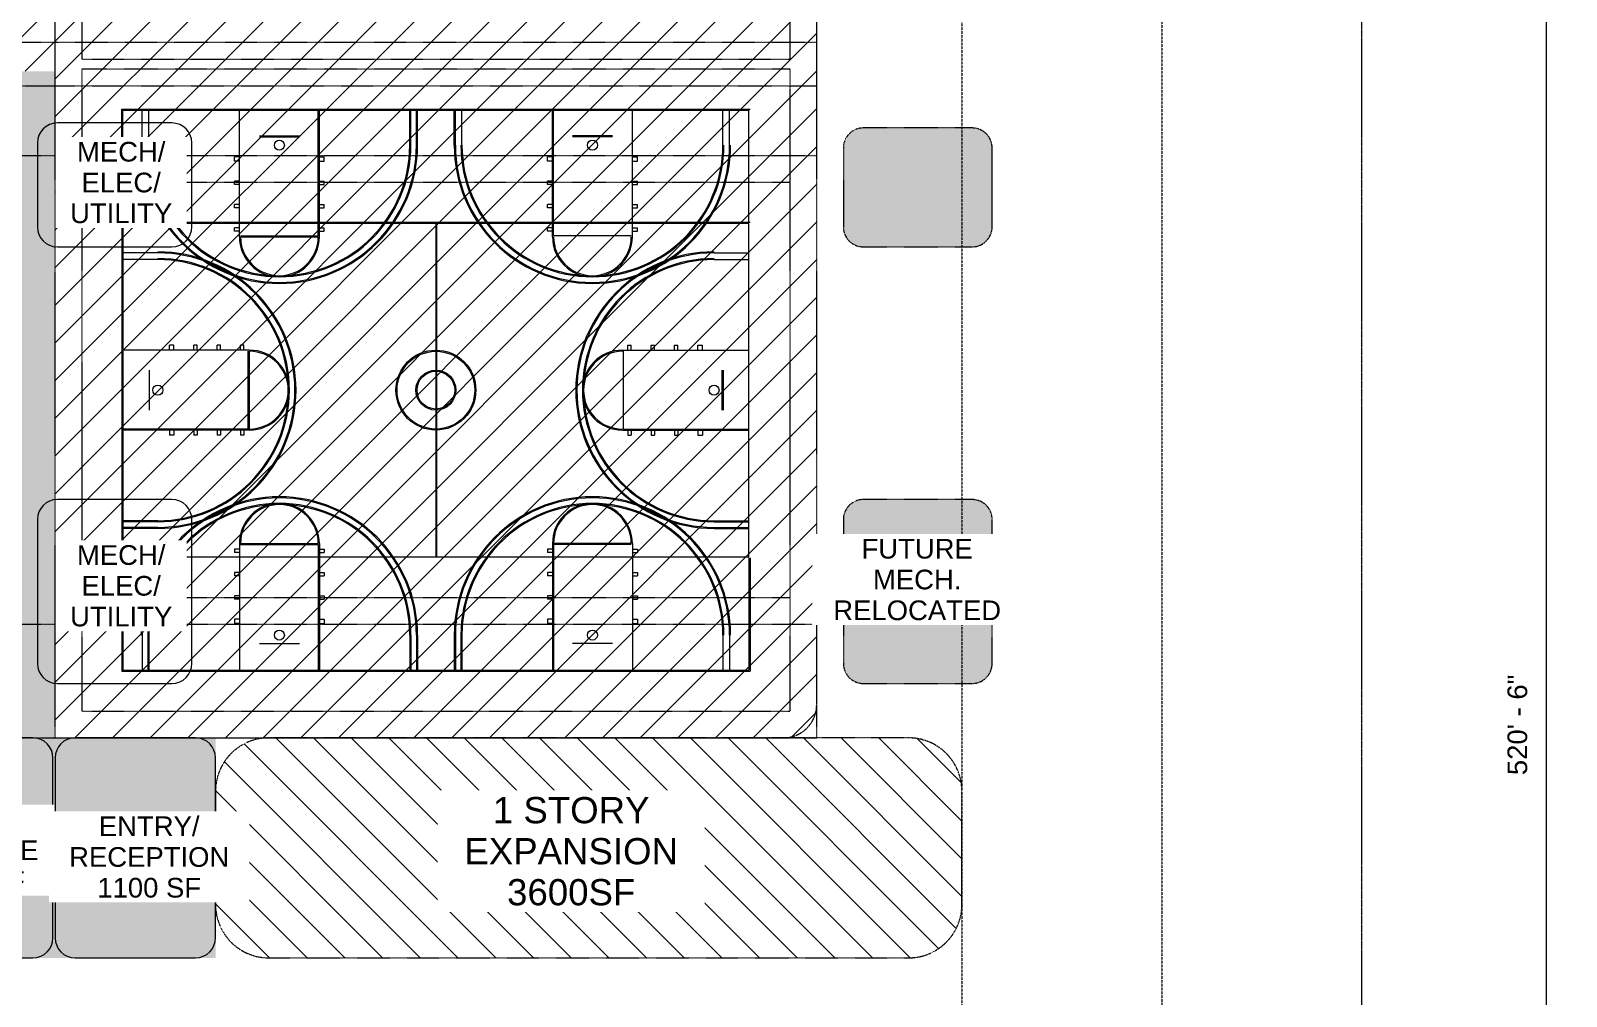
# Model space of a CAD drawing. Header units: inches. Extents: x 15868 to 47478, y -26121 to 7059.
# Drawn here: x 44711 to 47478, y -23081 to -21343 of the extents above; entities that cross this region are included whole.
import ezdxf

# ---------------------------------------------------------------- set-up
doc = ezdxf.new("R2010")
doc.units = ezdxf.units.IN
doc.header["$MEASUREMENT"] = 0
for name, pattern in [('Center', [1.25, 0.25, -0.1875, 0.625, -0.1875]), ('Hidden', [0.28125, 0.1875, -0.09375]), ('Hidden 1_8_', [0.1875, 0.125, -0.0625])]:
    doc.linetypes.add(name, pattern=pattern)
for name, color, linetype, lineweight in [('A-ANNO-DIMS', 211, 'Continuous', 9), ('A-ANNO-DIMS-384', 211, 'Continuous', 9), ('A-DETL', 90, 'Continuous', 9), ('A-DETL-GENF', 92, 'Continuous', 9), ('A-DETL-HDLN', 90, 'Hidden 1_8_', 9), ('A-DETL-WIDE', 214, 'Continuous', 15), ('G-ANNO-TEXT', 231, 'Continuous', 9)]:
    doc.layers.add(name, color=color, linetype=linetype, lineweight=lineweight)
doc.styles.add('Arial', font='arial.ttf', dxfattribs={"height": 35.407186})
doc.styles.add('Arial_2', font='arial.ttf', dxfattribs={"height": 47.209581})
doc.dimstyles.new('Linear_-_3_32__Arial', dxfattribs={"dimscale": 12, "dimtxt": 36, "dimasz": 4, "dimexe": 3, "dimexo": 2, "dimgap": 2, "dimtad": 1, "dimdec": 0, "dimzin": 1, "dimdsep": 46, "dimlunit": 4, "dimtxsty": 'Arial', "dimblk1": 'OBLIQUE', "dimblk2": 'OBLIQUE', "dimsah": 1, "dimcen": 0.09, "dimdle": 3, "dimazin": 0, "dimtfac": 1, "dimtdec": 4, "dimtix": 1, "dimtmove": 0, "dimatfit": 3, "dimfxl": 1, "dimtvp": 1, "dimtfill": 1, "dimfrac": 2, "dimtolj": 1, "dimtzin": 0, "dimarcsym": 2})

# ---------------------------------------------------------------- blocks, each defined once
blk = doc.blocks.new('DIMBLOCK11-Level 1')
at = {"layer": 'A-ANNO-DIMS-384', "lineweight": 50}
for p, q in [((47441.8, -19470.1), (47417.8, -19446.1)), ((47441.8, -19470.1), (47465.8, -19494.1)), ((47441.8, -25716.4), (47417.8, -25692.4)), ((47441.8, -25716.4), (47465.8, -25740.4))]:
    blk.add_line(p, q, dxfattribs=at)
at = {"layer": 'A-ANNO-DIMS-384'}
for p, q in [((47441.8, -19434.1), (47441.8, -25752.4)), ((47133, -19470.1), (47477.8, -19470.1)), ((47441.8, -19470.1), (47133, -19470.1)), ((47133, -25716.4), (47477.8, -25716.4)), ((47441.8, -25716.4), (47133, -25716.4))]:
    blk.add_line(p, q, dxfattribs=at)
at = {"layer": 'A-ANNO-DIMS-384', "color": 0, "insert": (47371.9, -22683.2), "char_height": 35.41, "width": 216, "attachment_point": 1, "rotation": 90, "line_spacing_factor": 0.938532, "style": 'Arial', "bg_fill": 3, "box_fill_scale": 1.25, "bg_fill_color": 0, "bg_fill_transparency": 0}
blk.add_mtext('520\' - 6"', dxfattribs=at)
blk = doc.blocks.new('_Oblique')
at = {"color": 0, "linetype": 'ByBlock', "lineweight": -2}
blk.add_line((-0.5, -0.5), (0.5, 0.5), dxfattribs=at)

msp = doc.modelspace()

# ---------------------------------------------------------------- hatches: boundary and pattern name
at = {"layer": 'A-DETL-GENF'}
h = msp.add_hatch(dxfattribs=at)
h.set_pattern_fill('FP_1', color=9, style=0, pattern_type=2)
h.set_pattern_definition([(45, (0, 0), (-33.941125, 33.941125), [])])
h.paths.add_polyline_path([(44759, -22616.1), (46067.4, -22616.1), (46072.6, -22615.8), (46077.8, -22615.1), (46082.9, -22614), (46087.9, -22612.4), (46093.1, -22610.2), (46097.4, -22608), (46101.8, -22605.2), (46106, -22602), (46109.8, -22598.5), (46113.4, -22594.6), (46116.5, -22590.5), (46119.4, -22586.1), (46121.8, -22581.4), (46123.8, -22576.6), (46125.3, -22571.6), (46126.5, -22566.5), (46127.2, -22561.3), (46127.4, -22556.1), (46127.4, -20250.1), (46127.2, -20244.8), (46126.5, -20239.6), (46125.3, -20234.5), (46123.8, -20229.5), (46121.8, -20224.7), (46119.4, -20220.1), (46116.5, -20215.6), (46113.4, -20211.5), (46109.8, -20207.6), (46106, -20204.1), (46101.8, -20200.9), (46097.4, -20198.1), (46092.7, -20195.7), (46087.9, -20193.7), (46082.9, -20192.1), (46077.8, -20191), (46072.6, -20190.3), (46067.4, -20190.1), (41636.4, -20190.1), (41631.2, -20190.3), (41626, -20191), (41620.4, -20192.2), (41615.9, -20193.7), (41611, -20195.7), (41606.4, -20198.1), (41602, -20200.9), (41597.8, -20204.1), (41594, -20207.6), (41590.4, -20211.5), (41587.2, -20215.6), (41584.4, -20220.1), (41582, -20224.7), (41580, -20229.5), (41578.4, -20234.5), (41577.3, -20239.6), (41576.6, -20244.8), (41576.4, -20250.1), (41576.4, -21031.9), (41576.6, -21027.9), (41577.3, -21023.9), (41578.4, -21020), (41580, -21016.3), (41581.9, -21012.8), (41584.2, -21009.5), (41586.9, -21006.5), (41589.9, -21003.8), (41593.2, -21001.4), (41596.8, -20999.5), (41600.5, -20997.9), (41604.4, -20996.8), (41608.4, -20996.2), (41612.4, -20995.9), (41831.7, -20995.9), (41835.7, -20996.2), (41839.7, -20996.8), (41843.6, -20997.9), (41847.3, -20999.5), (41850.9, -21001.4), (41854.2, -21003.8), (41857.2, -21006.5), (41859.9, -21009.5), (41862.2, -21012.8), (41864.1, -21016.3), (41865.7, -21020), (41866.8, -21023.9), (41867.5, -21027.9), (41867.7, -21031.9), (41867.7, -21380.1), (41867.5, -21384.1), (41866.8, -21388.1), (41865.7, -21391.9), (41864.1, -21395.7), (41862.2, -21399.2), (41859.9, -21402.5), (41857.2, -21405.5), (41854.2, -21408.2), (41850.9, -21410.5), (41847.3, -21412.5), (41843.6, -21414), (41839.7, -21415.2), (41835.7, -21415.8), (41834.7, -21416.1), (44755.4, -21416.1), (44755.4, -22616.1)], flags=0)
h.paths.add_polyline_path([(41604.9, -21416.1), (41610.3, -21415.9), (41607.1, -21415.6), (41604.1, -21415.1), (41600.5, -21414), (41596.8, -21412.5), (41592.6, -21410.1), (41589.9, -21408.2), (41586.9, -21405.5), (41583.4, -21401.3), (41581.7, -21398.7), (41580, -21395.7), (41578.4, -21391.9), (41577.3, -21388.1), (41576.5, -21382.6), (41576.6, -21386), (41576.7, -21388.1), (41577.7, -21394.3), (41578.4, -21397.6), (41580, -21402.6), (41582, -21407.4), (41584.7, -21412.5), (41587.1, -21416.1), (41602.5, -21416.1)], flags=0)
for points in [[(42544.2, -23012.1), (45044.4, -23012.1), (45044.4, -22616.1), (44755.4, -22616.1), (44755.4, -21416.1), (41576.4, -21416.1), (41576.4, -20456.1), (41168.4, -20456.1), (41168.4, -23012.1), (42543.9, -23012.1)], [(46211.4, -21732.1), (46407.5, -21732.1), (46411.5, -21731.8), (46415.5, -21731.2), (46419.3, -21730), (46423.1, -21728.5), (46426.6, -21726.5), (46429.9, -21724.2), (46432.9, -21721.5), (46435.6, -21718.5), (46437.9, -21715.2), (46439.9, -21711.7), (46441.4, -21707.9), (46442.6, -21704.1), (46443.2, -21700.1), (46443.5, -21696.1), (46443.5, -21554.1), (46443.2, -21550), (46442.6, -21546), (46441.4, -21542.2), (46439.9, -21538.4), (46437.9, -21534.9), (46435.6, -21531.6), (46432, -21527.8), (46429.9, -21525.9), (46426.6, -21523.6), (46423.1, -21521.6), (46419.3, -21520.1), (46415.5, -21519), (46411.5, -21518.3), (46407.5, -21518.1), (46211.4, -21518.1), (46207.4, -21518.3), (46203.4, -21519), (46199.5, -21520.1), (46195.8, -21521.6), (46192.2, -21523.6), (46188.9, -21525.9), (46185.9, -21528.6), (46183.2, -21531.6), (46180.9, -21534.9), (46179, -21538.4), (46177.4, -21542.2), (46176.3, -21546), (46175.6, -21550), (46175.4, -21554.1), (46175.4, -21696.1), (46175.6, -21700.1), (46176.3, -21704.1), (46177.4, -21707.9), (46179, -21711.7), (46180.9, -21715.2), (46183.2, -21718.5), (46185.9, -21721.5), (46188.9, -21724.2), (46192.2, -21726.5), (46195.8, -21728.5), (46199.5, -21730), (46203.4, -21731.2), (46207.4, -21731.8)], [(46407.5, -22518.1), (46411.5, -22517.8), (46415.5, -22517.2), (46419.3, -22516), (46423.1, -22514.5), (46426.6, -22512.5), (46429.9, -22510.2), (46432.9, -22507.5), (46435.6, -22504.5), (46437.9, -22501.2), (46439.9, -22497.7), (46441.4, -22493.9), (46442.6, -22490.1), (46443.2, -22486.1), (46443.5, -22482.1), (46443.5, -22223.1), (46443.2, -22219), (46442.6, -22215), (46441.4, -22211.2), (46439.9, -22207.4), (46437.9, -22203.9), (46435.6, -22200.6), (46432.9, -22197.6), (46429.9, -22194.9), (46426.6, -22192.6), (46423.1, -22190.6), (46419.3, -22189.1), (46415.5, -22188), (46411.5, -22187.3), (46407.5, -22187.1), (46211.4, -22187.1), (46207.4, -22187.3), (46203.4, -22188), (46199.5, -22189.1), (46195.8, -22190.6), (46192.2, -22192.6), (46188.9, -22194.9), (46185.9, -22197.6), (46183.2, -22200.6), (46180.9, -22203.9), (46179, -22207.4), (46177.4, -22211.2), (46176.3, -22215), (46175.6, -22219), (46175.4, -22223.1), (46175.4, -22482.1), (46175.6, -22486.1), (46176.3, -22490.1), (46177.4, -22493.9), (46179, -22497.7), (46180.9, -22501.2), (46183.2, -22504.5), (46185.9, -22507.5), (46188.9, -22510.2), (46192.2, -22512.5), (46195.8, -22514.5), (46199.5, -22516), (46203.4, -22517.2), (46207.4, -22517.8), (46211.4, -22518.1), (46388, -22518.1)]]:
    msp.add_hatch(color=7, dxfattribs=at).paths.add_polyline_path(points, flags=0)
h = msp.add_hatch(dxfattribs=at)
h.set_pattern_fill('FP_2', color=9, style=0, pattern_type=2)
h.set_pattern_definition([(135, (0, 0), (-33.941125, -33.941125), [])])
h.paths.add_polyline_path([(45140.4, -23012.1), (46293, -23012.1), (46299.8, -23011.8), (46306.7, -23011.1), (46313.4, -23009.9), (46320, -23008.2), (46326.5, -23006), (46332.9, -23003.4), (46339, -23000.3), (46344.9, -22996.8), (46350.5, -22992.9), (46355.9, -22988.6), (46360.9, -22983.9), (46365.5, -22978.9), (46369.8, -22973.6), (46373.8, -22968), (46377.2, -22962.1), (46380.3, -22955.9), (46382.9, -22949.6), (46385.1, -22943.1), (46386.8, -22936.5), (46388, -22929.7), (46388.7, -22922.9), (46389, -22916.1), (46389, -22712.1), (46388.7, -22705.2), (46388, -22698.4), (46386.8, -22691.6), (46385.1, -22685), (46382.9, -22678.5), (46380.3, -22672.2), (46377.2, -22666), (46373.8, -22660.2), (46369.8, -22654.5), (46365, -22648.6), (46360.9, -22644.2), (46355.9, -22639.5), (46350.5, -22635.2), (46344.9, -22631.3), (46339, -22627.8), (46332.9, -22624.7), (46326.5, -22622.1), (46320, -22619.9), (46313.4, -22618.2), (46306.7, -22617), (46299.8, -22616.3), (46293, -22616.1), (45140.4, -22616.1), (45133.5, -22616.3), (45126.7, -22617), (45120, -22618.2), (45113.3, -22619.9), (45106.8, -22622.1), (45100.5, -22624.7), (45094.4, -22627.8), (45088.5, -22631.3), (45081.3, -22636.4), (45077.5, -22639.5), (45072.5, -22644.2), (45067.8, -22649.2), (45063.4, -22654.8), (45059.6, -22660.2), (45056.1, -22666), (45053.1, -22672.2), (45050.4, -22678.5), (45048.3, -22685), (45046.6, -22691.6), (45045.4, -22698.4), (45044.6, -22705.2), (45044.4, -22712.1), (45044.4, -22916.1), (45044.6, -22922.9), (45045.4, -22929.7), (45046.6, -22936.5), (45048.3, -22943.1), (45050.4, -22949.6), (45053.1, -22955.9), (45057, -22963.5), (45059.6, -22968), (45063.5, -22973.6), (45067.8, -22978.9), (45072.6, -22984.1), (45077.5, -22988.6), (45082.9, -22992.9), (45088.5, -22996.8), (45094.4, -23000.3), (45100.5, -23003.4), (45106.8, -23006), (45113.3, -23008.2), (45120, -23009.9), (45126.7, -23011.1), (45133.5, -23011.8)], flags=0)

# ---------------------------------------------------------------- linework, layer by layer
at = {"layer": 'A-DETL', "linetype": 'Center', "lineweight": 15}
msp.add_line((47109, -19470.1), (47109, -25716.4), dxfattribs=at)
at = {"layer": 'A-DETL', "linetype": 'Hidden', "lineweight": 15}
for p, q in [((46749, -19710.1), (46749, -25564.5)), ((46389, -20190.1), (46389, -22712.1)), ((46389, -22712.1), (46389, -22916.1)), ((46389, -22916.1), (46389, -25533))]:
    msp.add_line(p, q, dxfattribs=at)
at = {"layer": 'A-DETL'}
for p, q in [((44875.4, -21688.1), (44875.4, -21484.1)), ((44875.4, -21484.1), (46007.4, -21484.1)), ((44877.4, -21688.1), (44877.4, -21486.1)), ((44877.4, -21486.1), (46005.4, -21486.1)), ((44912.4, -21549.1), (44912.4, -21486.1)), ((44924.4, -21549.1), (44924.4, -21486.1)), ((45087.4, -21714.1), (45087.4, -21486.1)), ((45229.4, -21712.1), (45229.4, -21486.1)), ((45231.4, -21714.1), (45231.4, -21486.1)), ((45394.4, -21549.1), (45394.4, -21486.1)), ((45396.4, -21549.1), (45396.4, -21486.1)), ((45406.4, -21549.1), (45406.4, -21486.1)), ((45408.4, -21549.1), (45408.4, -21486.1)), ((45474.4, -21549.1), (45474.4, -21486.1)), ((45476.4, -21549.1), (45476.4, -21486.1)), ((45488.4, -21549.1), (45488.4, -21486.1)), ((45651.4, -21714.1), (45651.4, -21486.1)), ((45653.4, -21712.1), (45653.4, -21486.1)), ((45795.4, -21714.1), (45795.4, -21486.1)), ((45958.4, -21549.1), (45958.4, -21486.1)), ((45970.4, -21549.1), (45970.4, -21486.1)), ((46005.4, -21688.1), (46005.4, -21486.1)), ((45123.4, -21532.1), (45195.4, -21532.1)), ((45123.4, -21534.1), (45195.4, -21534.1)), ((45759.4, -21532.1), (45687.4, -21532.1)), ((45759.4, -21534.1), (45687.4, -21534.1)), ((45087.4, -21570.1), (45078.4, -21570.1)), ((45078.4, -21578.1), (45078.4, -21570.1)), ((45231.4, -21570.1), (45240.4, -21570.1)), ((45240.4, -21578.1), (45240.4, -21570.1)), ((45651.4, -21570.1), (45642.4, -21570.1)), ((45642.4, -21578.1), (45642.4, -21570.1)), ((45795.4, -21570.1), (45804.4, -21570.1)), ((45804.4, -21578.1), (45804.4, -21570.1)), ((45087.4, -21578.1), (45078.4, -21578.1)), ((45231.4, -21578.1), (45240.4, -21578.1)), ((45651.4, -21578.1), (45642.4, -21578.1)), ((45795.4, -21578.1), (45804.4, -21578.1)), ((45087.4, -21614.1), (45078.4, -21614.1)), ((45078.4, -21620.1), (45078.4, -21614.1)), ((45087.4, -21620.1), (45078.4, -21620.1)), ((45231.4, -21614.1), (45240.4, -21614.1)), ((45231.4, -21620.1), (45240.4, -21620.1)), ((45240.4, -21620.1), (45240.4, -21614.1)), ((45651.4, -21614.1), (45642.4, -21614.1)), ((45642.4, -21620.1), (45642.4, -21614.1)), ((45651.4, -21620.1), (45642.4, -21620.1)), ((45795.4, -21614.1), (45804.4, -21614.1)), ((45795.4, -21620.1), (45804.4, -21620.1)), ((45804.4, -21620.1), (45804.4, -21614.1)), ((45087.4, -21656.1), (45078.4, -21656.1)), ((45078.4, -21662.1), (45078.4, -21656.1)), ((45231.4, -21656.1), (45240.4, -21656.1)), ((45240.4, -21662.1), (45240.4, -21656.1)), ((45651.4, -21656.1), (45642.4, -21656.1)), ((45642.4, -21662.1), (45642.4, -21656.1)), ((45795.4, -21656.1), (45804.4, -21656.1)), ((45804.4, -21662.1), (45804.4, -21656.1)), ((46007.4, -21688.1), (44875.4, -21688.1)), ((44875.4, -21688.1), (44875.4, -22292.1)), ((45087.4, -21662.1), (45078.4, -21662.1)), ((45231.4, -21662.1), (45240.4, -21662.1)), ((45651.4, -21662.1), (45642.4, -21662.1)), ((45795.4, -21662.1), (45804.4, -21662.1)), ((44877.4, -21690.1), (44877.4, -22290.1)), ((46005.4, -21690.1), (44877.4, -21690.1)), ((45087.4, -21698.1), (45078.4, -21698.1)), ((45078.4, -21704.1), (45078.4, -21698.1)), ((45087.4, -21704.1), (45078.4, -21704.1)), ((45089.4, -21712.1), (45229.4, -21712.1)), ((45089.4, -21714.1), (45229.4, -21714.1)), ((45231.4, -21698.1), (45240.4, -21698.1)), ((45231.4, -21704.1), (45240.4, -21704.1)), ((45240.4, -21704.1), (45240.4, -21698.1)), ((45441.4, -21690.1), (45441.4, -22290.1)), ((45442.4, -21690.1), (45442.4, -22290.1)), ((45651.4, -21698.1), (45642.4, -21698.1)), ((45642.4, -21704.1), (45642.4, -21698.1)), ((45651.4, -21704.1), (45642.4, -21704.1)), ((45793.4, -21712.1), (45653.4, -21712.1)), ((45795.4, -21698.1), (45804.4, -21698.1)), ((45795.4, -21704.1), (45804.4, -21704.1)), ((45804.4, -21704.1), (45804.4, -21698.1)), ((46005.4, -22290.1), (46005.4, -21690.1)), ((44940.4, -21743.1), (44877.4, -21743.1)), ((45942.4, -21743.1), (46005.4, -21743.1)), ((44940.4, -21755.1), (44877.4, -21755.1)), ((45942.4, -21755.1), (46005.4, -21755.1)), ((44961.4, -21918.1), (44961.4, -21909.1)), ((44969.4, -21909.1), (44961.4, -21909.1)), ((44969.4, -21918.1), (44969.4, -21909.1)), ((45005.4, -21918.1), (45005.4, -21909.1)), ((45011.4, -21909.1), (45005.4, -21909.1)), ((45011.4, -21918.1), (45011.4, -21909.1)), ((45047.4, -21918.1), (45047.4, -21909.1)), ((45053.4, -21909.1), (45047.4, -21909.1)), ((45053.4, -21918.1), (45053.4, -21909.1)), ((45089.4, -21918.1), (45089.4, -21909.1)), ((45095.4, -21909.1), (45089.4, -21909.1)), ((45095.4, -21918.1), (45095.4, -21909.1)), ((45787.4, -21909.1), (45793.4, -21909.1)), ((45787.4, -21918.1), (45787.4, -21909.1)), ((45793.4, -21918.1), (45793.4, -21909.1)), ((45829.4, -21909.1), (45835.4, -21909.1)), ((45829.4, -21918.1), (45829.4, -21909.1)), ((45835.4, -21918.1), (45835.4, -21909.1)), ((45871.4, -21909.1), (45877.4, -21909.1)), ((45871.4, -21918.1), (45871.4, -21909.1)), ((45877.4, -21918.1), (45877.4, -21909.1)), ((45913.4, -21909.1), (45921.4, -21909.1)), ((45913.4, -21918.1), (45913.4, -21909.1)), ((45921.4, -21918.1), (45921.4, -21909.1)), ((45105.4, -21918.1), (44877.4, -21918.1)), ((45103.4, -22060.1), (45103.4, -21920.1)), ((45105.4, -22060.1), (45105.4, -21920.1)), ((45777.4, -21918.1), (46005.4, -21918.1)), ((45779.4, -22060.1), (45779.4, -21920.1)), ((44925.4, -22026.1), (44925.4, -21954.1)), ((45957.4, -22026.1), (45957.4, -21954.1)), ((45959.4, -22026.1), (45959.4, -21954.1)), ((45103.4, -22060.1), (44877.4, -22060.1)), ((45105.4, -22062.1), (44877.4, -22062.1)), ((44961.4, -22062.1), (44961.4, -22071.1)), ((44969.4, -22071.1), (44961.4, -22071.1)), ((44969.4, -22062.1), (44969.4, -22071.1)), ((45005.4, -22062.1), (45005.4, -22071.1)), ((45011.4, -22071.1), (45005.4, -22071.1)), ((45011.4, -22062.1), (45011.4, -22071.1)), ((45047.4, -22062.1), (45047.4, -22071.1)), ((45053.4, -22071.1), (45047.4, -22071.1)), ((45053.4, -22062.1), (45053.4, -22071.1)), ((45089.4, -22062.1), (45089.4, -22071.1)), ((45095.4, -22071.1), (45089.4, -22071.1)), ((45095.4, -22062.1), (45095.4, -22071.1)), ((45777.4, -22062.1), (46005.4, -22062.1)), ((45779.4, -22060.1), (46005.4, -22060.1)), ((45787.4, -22062.1), (45787.4, -22071.1)), ((45787.4, -22071.1), (45793.4, -22071.1)), ((45793.4, -22062.1), (45793.4, -22071.1)), ((45829.4, -22062.1), (45829.4, -22071.1)), ((45829.4, -22071.1), (45835.4, -22071.1)), ((45835.4, -22062.1), (45835.4, -22071.1)), ((45871.4, -22062.1), (45871.4, -22071.1)), ((45871.4, -22071.1), (45877.4, -22071.1)), ((45877.4, -22062.1), (45877.4, -22071.1)), ((45913.4, -22062.1), (45913.4, -22071.1)), ((45913.4, -22071.1), (45921.4, -22071.1)), ((45921.4, -22062.1), (45921.4, -22071.1)), ((44940.4, -22225.1), (44877.4, -22225.1)), ((44940.4, -22227.1), (44877.4, -22227.1)), ((44940.4, -22237.1), (44877.4, -22237.1)), ((44940.4, -22239.1), (44877.4, -22239.1)), ((45942.4, -22225.1), (46005.4, -22225.1)), ((45942.4, -22227.1), (46005.4, -22227.1)), ((45942.4, -22237.1), (46005.4, -22237.1)), ((45942.4, -22239.1), (46005.4, -22239.1)), ((45087.4, -22266.1), (45087.4, -22494.1)), ((45089.4, -22266.1), (45229.4, -22266.1)), ((45089.4, -22268.1), (45229.4, -22268.1)), ((45229.4, -22268.1), (45229.4, -22494.1)), ((45231.4, -22266.1), (45231.4, -22494.1)), ((45651.4, -22266.1), (45651.4, -22494.1)), ((45793.4, -22266.1), (45653.4, -22266.1)), ((45793.4, -22268.1), (45653.4, -22268.1)), ((45653.4, -22268.1), (45653.4, -22494.1)), ((45795.4, -22266.1), (45795.4, -22494.1)), ((44875.4, -22292.1), (44875.4, -22496.1)), ((44877.4, -22290.1), (46005.4, -22290.1)), ((44877.4, -22292.1), (44877.4, -22494.1)), ((45078.4, -22276.1), (45078.4, -22282.1)), ((45087.4, -22276.1), (45078.4, -22276.1)), ((45087.4, -22282.1), (45078.4, -22282.1)), ((45231.4, -22276.1), (45240.4, -22276.1)), ((45231.4, -22282.1), (45240.4, -22282.1)), ((45240.4, -22276.1), (45240.4, -22282.1)), ((45642.4, -22276.1), (45642.4, -22282.1)), ((45651.4, -22276.1), (45642.4, -22276.1)), ((45651.4, -22282.1), (45642.4, -22282.1)), ((45795.4, -22276.1), (45804.4, -22276.1)), ((45795.4, -22282.1), (45804.4, -22282.1)), ((45804.4, -22276.1), (45804.4, -22282.1)), ((46005.4, -22292.1), (46005.4, -22494.1)), ((46007.4, -22292.1), (46007.4, -22496.1)), ((45078.4, -22318.1), (45078.4, -22324.1)), ((45087.4, -22318.1), (45078.4, -22318.1)), ((45087.4, -22324.1), (45078.4, -22324.1)), ((45231.4, -22318.1), (45240.4, -22318.1)), ((45231.4, -22324.1), (45240.4, -22324.1)), ((45240.4, -22318.1), (45240.4, -22324.1)), ((45642.4, -22318.1), (45642.4, -22324.1)), ((45651.4, -22318.1), (45642.4, -22318.1)), ((45651.4, -22324.1), (45642.4, -22324.1)), ((45795.4, -22318.1), (45804.4, -22318.1)), ((45795.4, -22324.1), (45804.4, -22324.1)), ((45804.4, -22318.1), (45804.4, -22324.1)), ((45078.4, -22360.1), (45078.4, -22366.1)), ((45087.4, -22360.1), (45078.4, -22360.1)), ((45087.4, -22366.1), (45078.4, -22366.1)), ((45231.4, -22360.1), (45240.4, -22360.1)), ((45231.4, -22366.1), (45240.4, -22366.1)), ((45240.4, -22360.1), (45240.4, -22366.1)), ((45642.4, -22360.1), (45642.4, -22366.1)), ((45651.4, -22360.1), (45642.4, -22360.1)), ((45651.4, -22366.1), (45642.4, -22366.1)), ((45795.4, -22360.1), (45804.4, -22360.1)), ((45795.4, -22366.1), (45804.4, -22366.1)), ((45804.4, -22360.1), (45804.4, -22366.1)), ((45078.4, -22402.1), (45078.4, -22410.1)), ((45087.4, -22402.1), (45078.4, -22402.1)), ((45231.4, -22402.1), (45240.4, -22402.1)), ((45240.4, -22402.1), (45240.4, -22410.1)), ((45642.4, -22402.1), (45642.4, -22410.1)), ((45651.4, -22402.1), (45642.4, -22402.1)), ((45795.4, -22402.1), (45804.4, -22402.1)), ((45804.4, -22402.1), (45804.4, -22410.1)), ((44912.4, -22431.1), (44912.4, -22494.1)), ((44922.4, -22431.1), (44922.4, -22494.1)), ((44924.4, -22431.1), (44924.4, -22494.1)), ((45087.4, -22410.1), (45078.4, -22410.1)), ((45231.4, -22410.1), (45240.4, -22410.1)), ((45394.4, -22431.1), (45394.4, -22494.1)), ((45396.4, -22431.1), (45396.4, -22494.1)), ((45406.4, -22431.1), (45406.4, -22494.1)), ((45408.4, -22431.1), (45408.4, -22494.1)), ((45474.4, -22431.1), (45474.4, -22494.1)), ((45476.4, -22431.1), (45476.4, -22494.1)), ((45486.4, -22431.1), (45486.4, -22494.1)), ((45488.4, -22431.1), (45488.4, -22494.1)), ((45651.4, -22410.1), (45642.4, -22410.1)), ((45795.4, -22410.1), (45804.4, -22410.1)), ((45958.4, -22431.1), (45958.4, -22494.1)), ((45970.4, -22431.1), (45970.4, -22494.1)), ((45123.4, -22446.1), (45195.4, -22446.1)), ((45759.4, -22446.1), (45687.4, -22446.1)), ((44875.4, -22496.1), (46007.4, -22496.1)), ((44877.4, -22494.1), (46005.4, -22494.1))]:
    msp.add_line(p, q, dxfattribs=at)
for centre, radius in [((45159.4, -21549.1), 9), ((45723.4, -21549.1), 9), ((45441.4, -21990.1), 72), ((45441.4, -21990.1), 70), ((45441.4, -21990.1), 36), ((45441.4, -21990.1), 34), ((44940.4, -21990.1), 9), ((45942.4, -21990.1), 9), ((45159.4, -22431.1), 9), ((45723.4, -22431.1), 9)]:
    msp.add_circle(centre, radius, dxfattribs=at)
for centre, radius, start, end in [((45159.4, -21549.1), 249, 180, 270), ((45159.4, -21549.1), 247, 180, 270), ((45159.4, -21549.1), 237, 180, 270), ((45159.4, -21549.1), 235, 180, 270), ((45159.4, -21549.1), 247, 270, 0), ((45159.4, -21549.1), 249, 270, 0), ((45159.4, -21549.1), 235, 270, 360), ((45159.4, -21549.1), 237, 270, 360), ((45723.4, -21549.1), 249, 180, 270), ((45723.4, -21549.1), 247, 180, 270), ((45723.4, -21549.1), 237, 180, 270), ((45723.4, -21549.1), 235, 180, 270), ((45723.4, -21549.1), 247, 270, 360), ((45723.4, -21549.1), 249, 270, 360), ((45723.4, -21549.1), 235, 270, 0), ((45723.4, -21549.1), 237, 270, 0), ((45159.4, -21714.1), 72, 180, 0), ((45159.4, -21714.1), 70, 180, 0), ((45723.4, -21714.1), 72, 180, 360), ((45723.4, -21714.1), 70, 180, 0), ((44940.4, -21990.1), 249, 0, 90), ((44940.4, -21990.1), 247, 0, 90), ((45942.4, -21990.1), 249, 90, 180), ((45942.4, -21990.1), 247, 90, 180), ((44940.4, -21990.1), 237, 0, 90), ((44940.4, -21990.1), 235, 0, 90), ((45942.4, -21990.1), 237, 90, 180), ((45942.4, -21990.1), 235, 90, 180), ((45105.4, -21990.1), 72, 270, 90), ((45105.4, -21990.1), 70, 270, 90), ((45777.4, -21990.1), 72, 90, 270), ((45777.4, -21990.1), 70, 90, 270), ((44940.4, -21990.1), 247, 270, 0), ((44940.4, -21990.1), 249, 270, 0), ((44940.4, -21990.1), 235, 270, 0), ((44940.4, -21990.1), 237, 270, 0), ((45942.4, -21990.1), 249, 180, 270), ((45942.4, -21990.1), 247, 180, 270), ((45942.4, -21990.1), 237, 180, 270), ((45942.4, -21990.1), 235, 180, 270), ((45159.4, -22431.1), 249, 90, 180), ((45159.4, -22431.1), 247, 90, 180), ((45159.4, -22431.1), 249, 360, 90), ((45159.4, -22431.1), 247, 360, 90), ((45723.4, -22431.1), 249, 90, 180), ((45723.4, -22431.1), 247, 90, 180), ((45723.4, -22431.1), 249, 0, 90), ((45723.4, -22431.1), 247, 0, 90), ((45159.4, -22431.1), 237, 90, 180), ((45159.4, -22431.1), 235, 90, 180), ((45159.4, -22266.1), 72, 0, 180), ((45159.4, -22266.1), 70, 0, 180), ((45159.4, -22431.1), 237, 0, 90), ((45159.4, -22431.1), 235, 0, 90), ((45723.4, -22431.1), 237, 90, 180), ((45723.4, -22431.1), 235, 90, 126), ((45723.4, -22266.1), 72, 0, 180), ((45723.4, -22266.1), 70, 0, 180), ((45723.4, -22431.1), 237, 0, 90), ((45723.4, -22431.1), 235, 0, 90), ((45723.4, -22431.1), 235, 126.0108, 180)]:
    msp.add_arc(centre, radius, start, end, dxfattribs=at)
at = {"layer": 'A-DETL-HDLN'}
for p, q in [((44755.4, -21442.1), (44755.4, -20190.1)), ((44803.4, -20238.1), (44803.4, -21394.1)), ((46079.4, -21394.1), (46079.4, -20238.1)), ((46127.4, -21442.1), (46127.4, -20250.1)), ((46127.4, -22556.1), (46127.4, -20250.1)), ((44755.4, -21364.1), (43383.4, -21364.1)), ((44755.4, -22616.1), (44755.4, -21364.1)), ((46127.4, -21364.1), (44755.4, -21364.1)), ((46127.4, -22556.1), (46127.4, -21364.1)), ((44803.4, -21394.1), (46079.4, -21394.1)), ((44803.4, -21412.1), (44803.4, -22568.1)), ((46079.4, -21412.1), (44803.4, -21412.1)), ((46079.4, -22522), (46079.4, -21412.1)), ((43383.4, -21442.1), (44755.4, -21442.1)), ((44755.4, -21442.1), (46127.4, -21442.1)), ((46407.5, -21518.1), (46211.4, -21518.1)), ((44755.4, -21568.1), (44635.4, -21568.1)), ((46127.4, -21568.1), (44755.4, -21568.1)), ((46175.4, -21554.1), (46175.4, -21696.1)), ((46443.5, -21696.1), (46443.5, -21554.1)), ((46079.4, -21616.1), (44803.4, -21616.1)), ((46211.4, -21732.1), (46407.5, -21732.1)), ((46407.5, -22187.1), (46211.4, -22187.1)), ((46175.4, -22223.1), (46175.4, -22482.1)), ((46443.5, -22482.1), (46443.5, -22223.1)), ((46079.4, -22364.1), (44803.4, -22364.1)), ((44755.4, -22412.1), (44635.4, -22412.1)), ((46127.4, -22412.1), (44755.4, -22412.1)), ((46211.4, -22518.1), (46407.5, -22518.1)), ((46079.4, -22568.1), (46079.4, -22522.1)), ((44803.4, -22568.1), (46079.4, -22568.1)), ((46127.4, -22616.1), (46127.4, -22556.1)), ((44695.4, -22616.1), (44755.4, -22616.1)), ((44695.4, -22616.1), (46067.4, -22616.1)), ((44755.4, -22616.1), (45140.4, -22616.1)), ((45140.4, -22616.1), (46067.4, -22616.1)), ((46067.4, -22616.1), (45140.4, -22616.1)), ((46067.4, -22616.1), (46127.4, -22616.1)), ((46293, -22616.1), (46067.4, -22616.1)), ((45044.4, -22712.1), (45044.4, -22916.1)), ((46389, -22916.1), (46389, -22712.1)), ((45140.4, -23012.1), (46293, -23012.1))]:
    msp.add_line(p, q, dxfattribs=at)
for centre, radius, start, end in [((46211.4, -21554.1), 36, 90, 180), ((46407.5, -21554.1), 36, 0, 90), ((46211.4, -21696.1), 36, 180, 270), ((46407.5, -21696.1), 36, 270, 0), ((46211.4, -22223.1), 36, 90, 180), ((46407.5, -22223.1), 36, 0, 90), ((46211.4, -22482.1), 36, 180, 270), ((46407.5, -22482.1), 36, 270, 0), ((46067.4, -22556.1), 60, 270, 0), ((45140.4, -22712.1), 96, 90, 180), ((46293, -22712.1), 96, 0, 90), ((45140.4, -22916.1), 96, 180, 270), ((46293, -22916.1), 96, 270, 360)]:
    msp.add_arc(centre, radius, start, end, dxfattribs=at)
at = {"layer": 'A-DETL-WIDE'}
for p, q in [((44965.8, -21509.1), (44759.4, -21509.1)), ((44723.4, -21545.1), (44723.4, -21696.1)), ((45001.8, -21696.1), (45001.8, -21545.1)), ((44759.4, -21732.1), (44965.8, -21732.1)), ((44965.8, -22187.1), (44759.4, -22187.1)), ((44723.4, -22223.1), (44723.4, -22482.1)), ((45001.8, -22482.1), (45001.8, -22223.1)), ((44759.4, -22518.1), (44965.8, -22518.1)), ((44715.5, -22616.1), (44695.4, -22616.1)), ((45008.4, -22616.1), (44791.4, -22616.1)), ((44751.5, -22976.1), (44751.5, -22652.1)), ((44755.4, -22652.1), (44755.4, -22976.1)), ((45044.4, -22712.1), (45044.4, -22652.1)), ((45044.4, -22916.1), (45044.4, -22712.1)), ((45044.4, -22976.1), (45044.4, -22916.1)), ((44529.5, -23012.1), (44715.5, -23012.1)), ((44791.4, -23012.1), (45008.4, -23012.1))]:
    msp.add_line(p, q, dxfattribs=at)
for centre, start, end in [((44759.4, -21545.1), 90, 180), ((44965.8, -21545.1), 0, 90), ((44759.4, -21696.1), 180, 270), ((44965.8, -21696.1), 270, 0), ((44759.4, -22223.1), 90, 180), ((44965.8, -22223.1), 0, 90), ((44759.4, -22482.1), 180, 270), ((44965.8, -22482.1), 270, 0), ((44715.5, -22652.1), 0, 90), ((44791.4, -22652.1), 90, 180), ((45008.4, -22652.1), 0, 90), ((44715.5, -22976.1), 270, 0), ((44791.4, -22976.1), 180, 270), ((45008.4, -22976.1), 270, 0)]:
    msp.add_arc(centre, 36, start, end, dxfattribs=at)

# ---------------------------------------------------------------- next in the draw order: texts
at = {"layer": 'G-ANNO-TEXT', "color": 7, "attachment_point": 2, "line_spacing_factor": 0.938532, "bg_fill": 3, "box_fill_scale": 1.25, "bg_fill_color": 0, "bg_fill_transparency": 0}
for s, insert, char_height, width, style in [('MECH/\\PELEC/\\PUTILITY\\P', (44874.4, -21543.2), 35.41, 218.16, 'Arial'), ('MECH/\\PELEC/\\PUTILITY\\P', (44874.4, -22269.2), 35.41, 218.16, 'Arial'), ('FUTURE\\PMECH.\\PRELOCATED', (46308.4, -22257.9), 35.41, 359.424, 'Arial'), ('1 STORY\\PEXPANSION\\P3600SF', (45685.1, -22722.6), 47.21, 457.92, 'Arial_2'), ('ENTRY/\\PRECEPTION\\P1100 SF', (44924.9, -22757.4), 35.41, 343.008, 'Arial')]:
    msp.add_mtext(s, dxfattribs=dict(at, insert=insert, char_height=char_height, width=width, style=style))

# ---------------------------------------------------------------- next in the draw order: dimensions: what is measured, and where the dimension line sits
at = {"layer": 'A-ANNO-DIMS'}
dim = msp.add_linear_dim(base=(47441.8, -25716.4), p1=(47109, -19470.1), p2=(47109, -25716.4), angle=90, dimstyle='Linear_-_3_32__Arial', override={"dimpost": '<>', "dimfxl": 6246.36}, dxfattribs=at)
dim.commit()
dim.dimension.update_dxf_attribs({"geometry": 'DIMBLOCK11-Level 1', "text_midpoint": (47399.7, -22593.2)})

# ---------------------------------------------------------------- next in the draw order: texts
at = {"layer": 'G-ANNO-TEXT', "color": 7, "insert": (44620.9, -22745.4), "char_height": 35.41, "width": 248.4, "attachment_point": 2, "line_spacing_factor": 0.938532, "style": 'Arial', "bg_fill": 3, "box_fill_scale": 1.25, "bg_fill_color": 0, "bg_fill_transparency": 0}
msp.add_mtext('CAFE/\\PLOUNGE\\P760 SF', dxfattribs=at)

doc.saveas('drawing.dxf')
